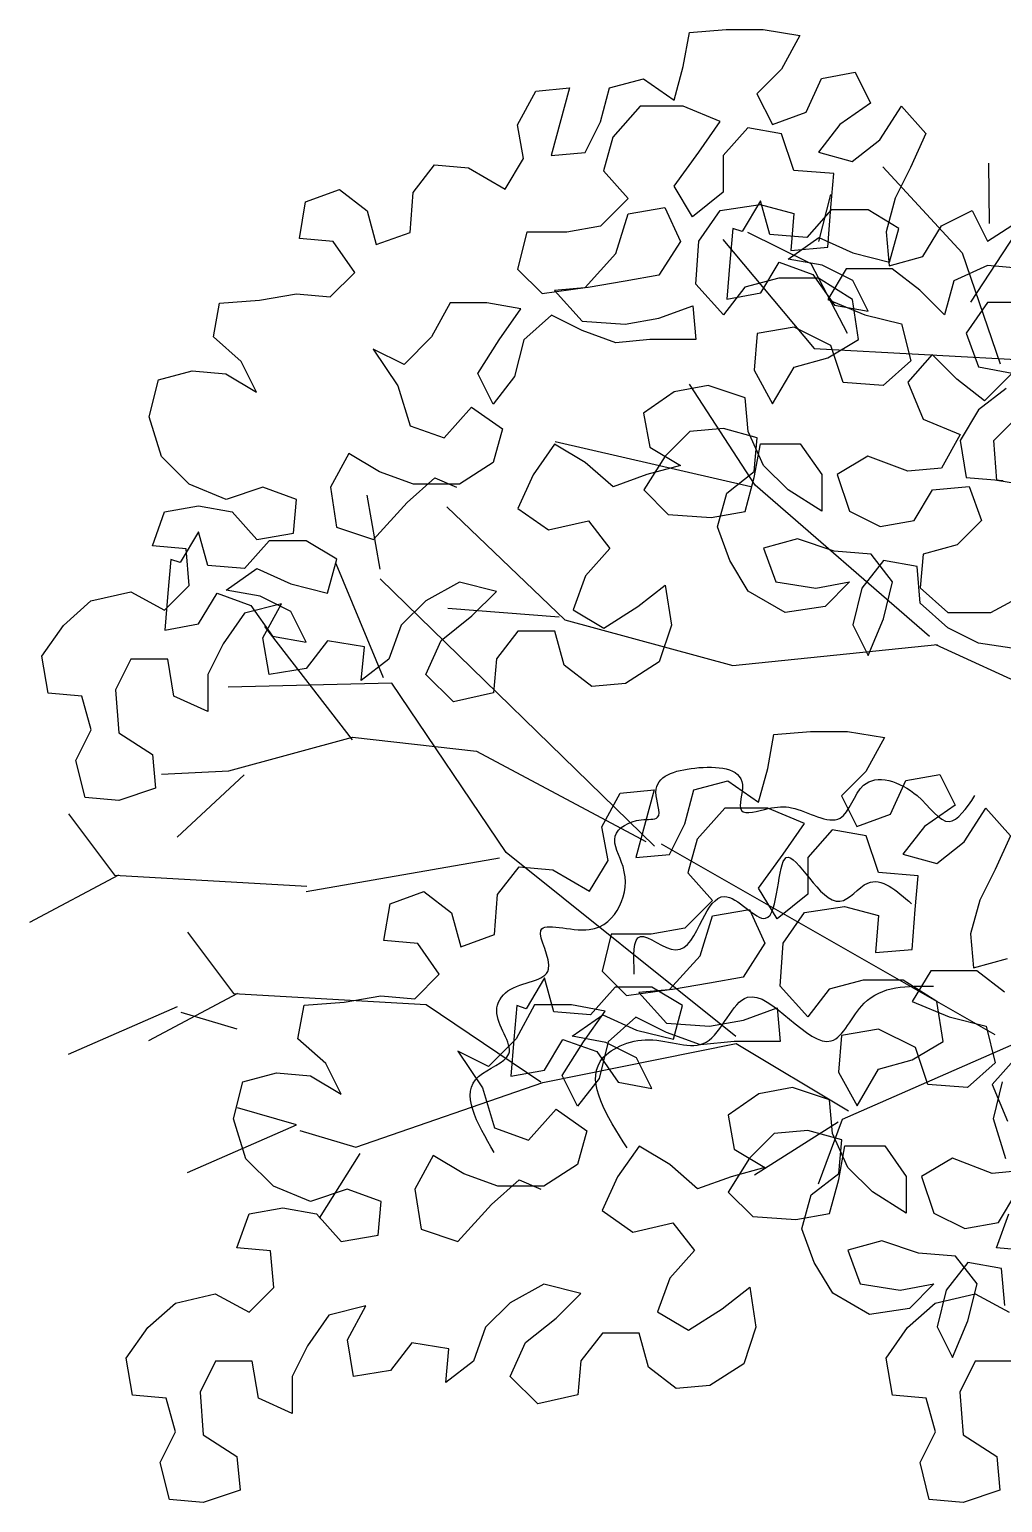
# Model space of a CAD drawing. Header units: metres. Extents: x 37 to 217, y 53 to 242.
# Drawn here: x 127.98 to 130.32, y 223.707 to 227.253 of the extents above; entities that cross this region are included whole.
import ezdxf

# ---------------------------------------------------------------- set-up
doc = ezdxf.new("R2010")
doc.units = ezdxf.units.M
doc.layers.add('DGPRO_Arboles existentes', color=7, linetype='Continuous')

# ---------------------------------------------------------------- blocks, each defined once
blk = doc.blocks.new('Celtis tala VISTA 250 gris')
at = {"color": 252}
for p, q in [((2386.3377, 1078.3795), (2386.3365, 1078.525)), ((2386.3377, 1078.3795), (2386.3365, 1078.525)), ((2386.0819, 1078.5164), (2386.272, 1078.3095)), ((2386.0819, 1078.5164), (2386.272, 1078.3095)), ((2386.2928, 1078.1906), (2386.5086, 1078.5197)), ((2386.2928, 1078.1906), (2386.5086, 1078.5197)), ((2385.9278, 1078.3366), (2385.9567, 1078.4493)), ((2385.9278, 1078.3366), (2385.9567, 1078.4493)), ((2385.7557, 1078.3585), (2385.9084, 1078.2836)), ((2385.7557, 1078.3585), (2385.9084, 1078.2836)), ((2385.6963, 1078.3415), (2385.9166, 1078.0786)), ((2385.6963, 1078.3415), (2385.9166, 1078.0786)), ((2385.9084, 1078.2836), (2385.9957, 1078.1155)), ((2385.9084, 1078.2836), (2385.9957, 1078.1155)), ((2386.272, 1078.3095), (2386.3634, 1078.0423)), ((2386.272, 1078.3095), (2386.3634, 1078.0423)), ((2385.9166, 1078.0786), (2386.4593, 1078.0497)), ((2385.9166, 1078.0786), (2386.4593, 1078.0497)), ((2385.7741, 1077.7503), (2385.6166, 1077.9934)), ((2385.7741, 1077.7503), (2385.6166, 1077.9934)), ((2385.2932, 1077.8554), (2385.7637, 1077.7466)), ((2385.2932, 1077.8554), (2385.7637, 1077.7466)), ((2386.1941, 1077.3857), (2385.7741, 1077.7503)), ((2386.1941, 1077.3857), (2385.7741, 1077.7503)), ((2384.8722, 1077.5479), (2384.841, 1077.7262)), ((2384.8722, 1077.5479), (2384.841, 1077.7262)), ((2385.0331, 1077.6979), (2385.3164, 1077.4256)), ((2385.0331, 1077.6979), (2385.3164, 1077.4256)), ((2384.8808, 1077.2866), (2384.7663, 1077.5603)), ((2384.8808, 1077.2866), (2384.7663, 1077.5603)), ((2384.8724, 1077.5247), (2385.5323, 1076.8815)), ((2384.8724, 1077.5247), (2385.5323, 1076.8815)), ((2385.3031, 1077.4321), (2385.035, 1077.4532)), ((2385.3031, 1077.4321), (2385.035, 1077.4532)), ((2385.3164, 1077.4256), (2385.7207, 1077.3163)), ((2385.3164, 1077.4256), (2385.7207, 1077.3163)), ((2384.8059, 1077.1372), (2384.5954, 1077.4101)), ((2384.8059, 1077.1372), (2384.5954, 1077.4101)), ((2385.7207, 1077.3163), (2386.2132, 1077.3664)), ((2385.7207, 1077.3163), (2386.2132, 1077.3664)), ((2386.6515, 1077.1628), (2386.2091, 1077.3654)), ((2386.6515, 1077.1628), (2386.2091, 1077.3654)), ((2384.9008, 1077.2735), (2384.5072, 1077.2639)), ((2384.9008, 1077.2735), (2384.5072, 1077.2639)), ((2385.1752, 1076.8655), (2384.9008, 1077.2735)), ((2385.1752, 1076.8655), (2384.9008, 1077.2735)), ((2384.5088, 1077.0621), (2384.8059, 1077.1438)), ((2384.5088, 1077.0621), (2384.8059, 1077.1438)), ((2384.8059, 1077.1438), (2385.1038, 1077.1097)), ((2384.8059, 1077.1438), (2385.1038, 1077.1097)), ((2385.1038, 1077.1097), (2385.5116, 1076.8927)), ((2385.1038, 1077.1097), (2385.5116, 1076.8927)), ((2384.3468, 1077.0543), (2384.5088, 1077.0621)), ((2384.3468, 1077.0543), (2384.5088, 1077.0621)), ((2384.5453, 1077.0525), (2384.3844, 1076.9024)), ((2384.5453, 1077.0525), (2384.3844, 1076.9024)), ((2384.1228, 1076.9591), (2384.2331, 1076.8111)), ((2384.1228, 1076.9591), (2384.2331, 1076.8111)), ((2385.7277, 1076.4233), (2385.1752, 1076.8655)), ((2385.7277, 1076.4233), (2385.1752, 1076.8655)), ((2386.3515, 1076.4268), (2385.5491, 1076.886)), ((2386.3515, 1076.4268), (2385.5491, 1076.886)), ((2385.1591, 1076.8522), (2384.6941, 1076.7712)), ((2385.1591, 1076.8522), (2384.6941, 1076.7712)), ((2384.243, 1076.8112), (2384.0289, 1076.6971)), ((2384.243, 1076.8112), (2384.0289, 1076.6971)), ((2384.2331, 1076.8111), (2384.6964, 1076.7849)), ((2384.2331, 1076.8111), (2384.6964, 1076.7849)), ((2384.4093, 1076.6744), (2384.5196, 1076.5264)), ((2384.4093, 1076.6744), (2384.5196, 1076.5264)), ((2384.5295, 1076.5265), (2384.3154, 1076.4123)), ((2384.5295, 1076.5265), (2384.3154, 1076.4123)), ((2384.5196, 1076.5264), (2384.9828, 1076.5002)), ((2384.5196, 1076.5264), (2384.9828, 1076.5002)), ((2384.1227, 1076.3806), (2384.3852, 1076.4954)), ((2384.1227, 1076.3806), (2384.3852, 1076.4954)), ((2384.3927, 1076.4819), (2384.5277, 1076.4414)), ((2384.3927, 1076.4819), (2384.5277, 1076.4414)), ((2384.9828, 1076.5002), (2385.2588, 1076.3138)), ((2384.9828, 1076.5002), (2385.2588, 1076.3138)), ((2385.2641, 1076.312), (2385.7291, 1076.4065)), ((2385.2641, 1076.312), (2385.7291, 1076.4065)), ((2385.7291, 1076.4065), (2385.9991, 1076.2445)), ((2385.7291, 1076.4065), (2385.9991, 1076.2445)), ((2386.3896, 1076.4012), (2385.9839, 1076.2235)), ((2386.3896, 1076.4012), (2385.9839, 1076.2235)), ((2384.8141, 1076.1567), (2385.2641, 1076.312)), ((2384.8141, 1076.1567), (2385.2641, 1076.312)), ((2384.6716, 1076.2107), (2384.5291, 1076.2512)), ((2384.6716, 1076.2107), (2384.5291, 1076.2512)), ((2385.9839, 1076.2235), (2385.9256, 1076.0676)), ((2385.9839, 1076.2235), (2385.9256, 1076.0676)), ((2384.4091, 1076.0959), (2384.6716, 1076.2107)), ((2384.4091, 1076.0959), (2384.6716, 1076.2107)), ((2384.6791, 1076.1972), (2384.8141, 1076.1567)), ((2384.6791, 1076.1972), (2384.8141, 1076.1567)), ((2385.974, 1076.2168), (2385.7732, 1076.0895)), ((2385.974, 1076.2168), (2385.7732, 1076.0895)), ((2384.8235, 1076.1417), (2384.7255, 1075.9855)), ((2384.8235, 1076.1417), (2384.7255, 1075.9855))]:
    blk.add_line(p, q, dxfattribs=at)
for points in [[(2386.4446, 1077.7466), (2386.3559, 1077.7613), (2386.3485, 1077.8573), (2386.4666, 1077.9756)], [(2386.3779, 1077.9829), (2386.3115, 1077.9312), (2386.2672, 1077.8573), (2386.2821, 1077.7686), (2386.3707, 1077.7613)], [(2386.4294, 1078.1899), (2386.3334, 1078.1898), (2386.2817, 1078.1158), (2386.3114, 1078.0346), (2386.3926, 1078.0199), (2386.3262, 1077.9533), (2386.2597, 1078.005), (2386.2005, 1078.0641), (2386.1415, 1077.9975), (2386.1785, 1077.9089), (2386.2672, 1077.872), (2386.2229, 1077.7907), (2386.1417, 1077.7833), (2386.0456, 1077.8201), (2385.9718, 1077.7757), (2386.0014, 1077.6871), (2386.0753, 1077.6502), (2386.1566, 1077.6651), (2386.2008, 1077.739), (2386.2895, 1077.7465), (2386.3191, 1077.6652), (2386.26, 1077.6061), (2386.1788, 1077.5838), (2386.1715, 1077.5026), (2386.238, 1077.4435), (2386.3415, 1077.4436), (2386.4227, 1077.488)], [(2386.408, 1077.355), (2386.312, 1077.3697), (2386.2381, 1077.4066), (2386.1715, 1077.4656), (2386.1641, 1077.5543), (2386.0828, 1077.569), (2386.0311, 1077.5024), (2386.009, 1077.4138), (2386.046, 1077.3399), (2386.0829, 1077.4286), (2386.105, 1077.5173), (2386.0532, 1077.5837), (2385.9646, 1077.591), (2385.8759, 1077.6205), (2385.7946, 1077.5982), (2385.8243, 1077.517), (2385.9203, 1077.5023), (2386.0016, 1077.5172), (2385.9425, 1077.458), (2385.8465, 1077.4432), (2385.7578, 1077.4948), (2385.7134, 1077.5686), (2385.6838, 1077.6499), (2385.7059, 1077.7311), (2385.7723, 1077.7829), (2385.7796, 1077.8642), (2385.6983, 1077.8863), (2385.6171, 1077.8788), (2385.558, 1077.8197), (2385.5064, 1077.7384), (2385.5655, 1077.6793), (2385.669, 1077.672), (2385.7502, 1077.6869), (2385.7723, 1077.7681), (2385.787, 1077.8494), (2385.883, 1077.8495), (2385.9348, 1077.7757), (2385.9349, 1077.687), (2385.8536, 1077.7387), (2385.7944, 1077.7977), (2385.7574, 1077.879), (2385.75, 1077.9602), (2385.6613, 1077.9897), (2385.58, 1077.9748), (2385.5062, 1077.923), (2385.5211, 1077.8418), (2385.595, 1077.7975), (2385.5137, 1077.7753), (2385.4325, 1077.7457), (2385.3659, 1077.8047), (2385.292, 1077.849), (2385.2404, 1077.775), (2385.2035, 1077.6937), (2385.2774, 1077.6421), (2385.3735, 1077.6644), (2385.4252, 1077.5979), (2385.3662, 1077.5314), (2385.3367, 1077.4501), (2385.4106, 1077.4058), (2385.4919, 1077.4576), (2385.5583, 1077.5094), (2385.5732, 1077.4134), (2385.5437, 1077.3247), (2385.4625, 1077.2729), (2385.3812, 1077.2654), (2385.3147, 1077.3171), (2385.2924, 1077.3983), (2385.2038, 1077.3982), (2385.1521, 1077.3317), (2385.1448, 1077.2504), (2385.0488, 1077.2282), (2384.9822, 1077.2946), (2385.0191, 1077.3759), (2385.0929, 1077.4351), (2385.152, 1077.4942), (2385.0633, 1077.5163), (2384.9821, 1077.4719), (2384.923, 1077.4128), (2384.8936, 1077.3315), (2384.8271, 1077.2797), (2384.8344, 1077.361), (2384.7458, 1077.3757), (2384.6941, 1077.3091), (2384.6055, 1077.2943), (2384.5906, 1077.3829), (2384.6349, 1077.4642), (2384.5462, 1077.442), (2384.4946, 1077.368), (2384.4577, 1077.2941), (2384.4578, 1077.2055), (2384.3765, 1077.2423), (2384.3616, 1077.331), (2384.273, 1077.3309), (2384.2361, 1077.257), (2384.2436, 1077.1536), (2384.3249, 1077.1019), (2384.3324, 1077.0207), (2384.2437, 1076.991), (2384.1625, 1076.9983), (2384.1402, 1077.087), (2384.1771, 1077.1609), (2384.1549, 1077.2421), (2384.0736, 1077.2494), (2384.0587, 1077.3381), (2384.1104, 1077.412), (2384.1768, 1077.4712), (2384.2728, 1077.4934), (2384.3541, 1077.4492), (2384.4132, 1077.5083), (2384.4057, 1077.597), (2384.3245, 1077.6043), (2384.3539, 1077.6856), (2384.4352, 1077.7004), (2384.5165, 1077.6857), (2384.5756, 1077.6193), (2384.6643, 1077.6342), (2384.6716, 1077.7154), (2384.5903, 1077.7449), (2384.5017, 1077.7153), (2384.413, 1077.7521), (2384.3464, 1077.8186), (2384.3168, 1077.9146), (2384.3389, 1078.0032), (2384.4201, 1078.0255), (2384.5014, 1078.0182), (2384.5753, 1077.9739), (2384.5383, 1078.0478), (2384.4717, 1078.1068), (2384.4864, 1078.1881), (2384.5825, 1078.1955), (2384.6711, 1078.2104), (2384.7524, 1078.2031), (2384.8114, 1078.2622), (2384.7597, 1078.3361), (2384.6784, 1078.3434), (2384.6931, 1078.4321), (2384.7743, 1078.4617), (2384.8409, 1078.41), (2384.8631, 1078.3288), (2384.9443, 1078.3584), (2384.9516, 1078.4545), (2385.0033, 1078.521), (2385.0846, 1078.5137), (2385.1733, 1078.4621), (2385.2175, 1078.536), (2385.2027, 1078.6172), (2385.2469, 1078.6985), (2385.3282, 1078.706), (2385.284, 1078.5434), (2385.3653, 1078.5509), (2385.4021, 1078.6248), (2385.4242, 1078.7061), (2385.5055, 1078.7283), (2385.5794, 1078.6767), (2385.6015, 1078.758), (2385.6162, 1078.8392), (2385.7048, 1078.8467), (2385.7935, 1078.8468), (2385.8821, 1078.8321), (2385.8379, 1078.7508), (2385.7788, 1078.6916), (2385.8159, 1078.6178), (2385.8971, 1078.6474), (2385.934, 1078.7287), (2386.0152, 1078.7436), (2386.0522, 1078.6697), (2385.9784, 1078.6179), (2385.9267, 1078.5514), (2386.008, 1078.5293), (2386.0745, 1078.5811), (2386.1261, 1078.6624), (2386.1853, 1078.596), (2386.1484, 1078.5147), (2386.1115, 1078.4407), (2386.0894, 1078.3595), (2386.0969, 1078.2782), (2386.1781, 1078.3004), (2386.2224, 1078.3744), (2386.2963, 1078.4114), (2386.3333, 1078.3375), (2386.4145, 1078.3893)], [(2386.4146, 1078.2711), (2386.3333, 1078.2784), (2386.2521, 1078.2414), (2386.23, 1078.1601), (2386.1708, 1078.2192), (2386.1043, 1078.2708), (2385.9935, 1078.2707), (2385.9492, 1078.1968), (2386.0379, 1078.1599), (2386.1266, 1078.1379), (2386.1488, 1078.0492), (2386.0824, 1077.9901), (2385.9863, 1077.9974), (2385.9567, 1078.086), (2385.868, 1078.1302), (2385.7794, 1078.1154), (2385.7721, 1078.0267), (2385.8165, 1077.9455), (2385.8681, 1078.0342), (2385.9493, 1078.0564), (2386.0232, 1078.1008), (2386.0083, 1078.1969), (2385.927, 1078.2485), (2385.831, 1078.2484), (2385.7497, 1078.2262), (2385.6981, 1078.1596), (2385.6315, 1078.2334), (2385.6388, 1078.3369), (2385.6905, 1078.4108), (2385.7865, 1078.4257), (2385.8678, 1078.4036), (2385.8605, 1078.3149), (2385.9491, 1078.3224), (2385.9564, 1078.4184), (2385.9637, 1078.4997), (2385.8677, 1078.507), (2385.838, 1078.5956), (2385.7568, 1078.6103), (2385.6977, 1078.5438), (2385.6978, 1078.4551), (2385.624, 1078.396), (2385.5796, 1078.4698), (2385.6386, 1078.5511), (2385.6903, 1078.6251), (2385.6016, 1078.6619), (2385.4981, 1078.6618), (2385.4317, 1078.5879), (2385.4096, 1078.5066), (2385.4688, 1078.4402), (2385.4024, 1078.3736), (2385.3211, 1078.3588), (2385.2251, 1078.3587), (2385.203, 1078.27), (2385.2621, 1078.2109), (2385.3656, 1078.2258), (2385.4394, 1078.3072), (2385.4688, 1078.4032), (2385.5575, 1078.4181), (2385.5945, 1078.3368), (2385.5428, 1078.2555), (2385.4616, 1078.2407), (2385.3729, 1078.2258), (2385.2917, 1078.2184), (2385.3582, 1078.1445), (2385.4617, 1078.1373), (2385.5429, 1078.1521), (2385.6242, 1078.1817), (2385.6316, 1078.1005), (2385.5208, 1078.1004), (2385.4396, 1078.0929), (2385.3583, 1078.1224), (2385.2844, 1078.1593), (2385.2179, 1078.1001), (2385.1958, 1078.0114), (2385.1442, 1077.9449), (2385.1072, 1078.0187), (2385.1588, 1078.1), (2385.2105, 1078.174), (2385.1292, 1078.1887), (2385.0405, 1078.1886), (2384.9963, 1078.1073), (2384.9298, 1078.0407), (2384.8559, 1078.0776), (2384.9151, 1077.989), (2384.9448, 1077.893), (2385.0261, 1077.8635), (2385.0925, 1077.9374), (2385.1664, 1077.8858), (2385.1443, 1077.8045), (2385.0631, 1077.7527), (2384.9523, 1077.7526), (2384.871, 1077.7821), (2384.7971, 1077.8264), (2384.7528, 1077.7451), (2384.7677, 1077.649), (2384.8564, 1077.6196), (2384.9375, 1077.7083), (2385.004, 1077.7674), (2385.0557, 1077.7453)], [(2385.7211, 1078.3678), (2385.7138, 1078.2865), (2385.7064, 1078.1978), (2385.7877, 1078.2127), (2385.832, 1078.2866), (2385.9132, 1078.2571), (2385.965, 1078.1833), (2386.0463, 1078.1686), (2386.0093, 1078.2424), (2385.9354, 1078.2793), (2385.8541, 1078.294), (2385.9279, 1078.3458), (2386.0092, 1078.3089), (2386.0979, 1078.2868), (2386.12, 1078.3681), (2386.0461, 1078.4124), (2385.9574, 1078.4123), (2385.8984, 1078.3458), (2385.8097, 1078.3531), (2385.7875, 1078.4343), (2385.7432, 1078.3604), (2385.7211, 1078.3678)], [(2385.7211, 1078.3678), (2385.7138, 1078.2865), (2385.7064, 1078.1978), (2385.7877, 1078.2127), (2385.832, 1078.2866), (2385.9132, 1078.2571), (2385.965, 1078.1833), (2386.0463, 1078.1686), (2386.0093, 1078.2424), (2385.9354, 1078.2793), (2385.8541, 1078.294), (2385.9279, 1078.3458), (2386.0092, 1078.3089), (2386.0979, 1078.2868), (2386.12, 1078.3681), (2386.0461, 1078.4124), (2385.9574, 1078.4123), (2385.8984, 1078.3458), (2385.8097, 1078.3531), (2385.7875, 1078.4343), (2385.7432, 1078.3604), (2385.7211, 1078.3678)], [(2384.3692, 1077.5711), (2384.3618, 1077.4898), (2384.3545, 1077.4012), (2384.4358, 1077.416), (2384.48, 1077.4899), (2384.5613, 1077.4605), (2384.6131, 1077.3866), (2384.6944, 1077.3719), (2384.6574, 1077.4458), (2384.5835, 1077.4826), (2384.5022, 1077.4973), (2384.576, 1077.5491), (2384.6573, 1077.5123), (2384.746, 1077.4902), (2384.7681, 1077.5715), (2384.6942, 1077.6157), (2384.6055, 1077.6156), (2384.5465, 1077.5491), (2384.4578, 1077.5564), (2384.4356, 1077.6377), (2384.3913, 1077.5637), (2384.3692, 1077.5711)], [(2384.3692, 1077.5711), (2384.3618, 1077.4898), (2384.3545, 1077.4012), (2384.4358, 1077.416), (2384.48, 1077.4899), (2384.5613, 1077.4605), (2384.6131, 1077.3866), (2384.6944, 1077.3719), (2384.6574, 1077.4458), (2384.5835, 1077.4826), (2384.5022, 1077.4973), (2384.576, 1077.5491), (2384.6573, 1077.5123), (2384.746, 1077.4902), (2384.7681, 1077.5715), (2384.6942, 1077.6157), (2384.6055, 1077.6156), (2384.5465, 1077.5491), (2384.4578, 1077.5564), (2384.4356, 1077.6377), (2384.3913, 1077.5637), (2384.3692, 1077.5711)], [(2386.4036, 1076.3745), (2386.3446, 1076.3079), (2386.3816, 1076.2193)], [(2386.426, 1076.1011), (2386.3448, 1076.0937), (2386.2487, 1076.1305), (2386.1749, 1076.0861), (2386.2045, 1075.9975), (2386.2784, 1075.9606), (2386.3597, 1075.9755), (2386.4039, 1076.0494)], [(2386.3746, 1075.776), (2386.3671, 1075.8647), (2386.2859, 1075.8794), (2386.2342, 1075.8128), (2386.2121, 1075.7242), (2386.2491, 1075.6503), (2386.286, 1075.739), (2386.3081, 1075.8277), (2386.2563, 1075.8941), (2386.1676, 1075.9014), (2386.079, 1075.9309), (2385.9977, 1075.9087), (2386.0273, 1075.8274), (2386.1234, 1075.8127), (2386.2046, 1075.8276), (2386.1456, 1075.7684), (2386.0496, 1075.7536), (2385.9609, 1075.8052), (2385.9165, 1075.879), (2385.8868, 1075.9603), (2385.9089, 1076.0416), (2385.9754, 1076.0933), (2385.9827, 1076.1746), (2385.9014, 1076.1967), (2385.8201, 1076.1892), (2385.7611, 1076.1301), (2385.7095, 1076.0488), (2385.7686, 1075.9897), (2385.8721, 1075.9824), (2385.9533, 1075.9973), (2385.9754, 1076.0786), (2385.9901, 1076.1598), (2386.0861, 1076.1599), (2386.1379, 1076.0861), (2386.138, 1075.9975), (2386.0567, 1076.0491), (2385.9975, 1076.1081), (2385.9605, 1076.1894), (2385.9531, 1076.2706), (2385.8644, 1076.3001), (2385.7831, 1076.2853), (2385.7093, 1076.2335), (2385.7241, 1076.1522), (2385.7981, 1076.108), (2385.7168, 1076.0857), (2385.6356, 1076.0561), (2385.569, 1076.1151), (2385.4951, 1076.1594), (2385.4435, 1076.0855), (2385.4066, 1076.0042), (2385.4805, 1075.9525), (2385.5765, 1075.9748), (2385.6283, 1075.9083), (2385.5693, 1075.8418), (2385.5398, 1075.7605), (2385.6137, 1075.7162), (2385.6949, 1075.768), (2385.7614, 1075.8198), (2385.7762, 1075.7238), (2385.7468, 1075.6351), (2385.6656, 1075.5833), (2385.5843, 1075.5758), (2385.5178, 1075.6275), (2385.4955, 1075.7087), (2385.4069, 1075.7087), (2385.3552, 1075.6421), (2385.3479, 1075.5609), (2385.2519, 1075.5386), (2385.1853, 1075.605), (2385.2222, 1075.6863), (2385.296, 1075.7455), (2385.3551, 1075.8047), (2385.2664, 1075.8267), (2385.1852, 1075.7823), (2385.1261, 1075.7232), (2385.0966, 1075.6419), (2385.0302, 1075.5901), (2385.0375, 1075.6714), (2384.9488, 1075.6861), (2384.8972, 1075.6195), (2384.8086, 1075.6047), (2384.7937, 1075.6933), (2384.838, 1075.7746), (2384.7493, 1075.7524), (2384.6977, 1075.6785), (2384.6608, 1075.6045), (2384.6609, 1075.5159), (2384.5796, 1075.5528), (2384.5647, 1075.6414), (2384.4761, 1075.6413), (2384.4392, 1075.5674), (2384.4467, 1075.464), (2384.528, 1075.4123), (2384.5355, 1075.3311), (2384.4468, 1075.3015), (2384.3656, 1075.3088), (2384.3433, 1075.3974), (2384.3802, 1075.4713), (2384.3579, 1075.5526), (2384.2767, 1075.5599), (2384.2618, 1075.6485), (2384.3135, 1075.7224), (2384.3799, 1075.7816), (2384.4759, 1075.8038), (2384.5572, 1075.7596), (2384.6163, 1075.8188), (2384.6088, 1075.9074), (2384.5275, 1075.9147), (2384.557, 1075.996), (2384.6383, 1076.0109), (2384.7195, 1075.9962), (2384.7787, 1075.9297), (2384.8673, 1075.9446), (2384.8747, 1076.0258), (2384.7934, 1076.0553), (2384.7047, 1076.0257), (2384.6161, 1076.0626), (2384.5495, 1076.129), (2384.5199, 1076.225), (2384.5419, 1076.3137), (2384.6232, 1076.3359), (2384.7045, 1076.3286), (2384.7784, 1076.2843), (2384.7414, 1076.3582), (2384.6748, 1076.4172), (2384.6895, 1076.4985), (2384.7856, 1076.506), (2384.8742, 1076.5208), (2384.9555, 1076.5135), (2385.0145, 1076.5727), (2384.9627, 1076.6465), (2384.8815, 1076.6538), (2384.8962, 1076.7425), (2384.9774, 1076.7721), (2385.0439, 1076.7205), (2385.0662, 1076.6392), (2385.1474, 1076.6688), (2385.1547, 1076.7649), (2385.2064, 1076.8314), (2385.2876, 1076.8241), (2385.3763, 1076.7725), (2385.4206, 1076.8464), (2385.4058, 1076.9276), (2385.45, 1077.009), (2385.5313, 1077.0164), (2385.4871, 1076.8538), (2385.5683, 1076.8613), (2385.6052, 1076.9352), (2385.6273, 1077.0165), (2385.7086, 1077.0387), (2385.7825, 1076.9871), (2385.8046, 1077.0684), (2385.8193, 1077.1497), (2385.9079, 1077.1571), (2385.9966, 1077.1572), (2386.0852, 1077.1425), (2386.041, 1077.0612), (2385.9819, 1077.002), (2386.0189, 1076.9282), (2386.1002, 1076.9578), (2386.137, 1077.0391), (2386.2183, 1077.054), (2386.2553, 1076.9801), (2386.1815, 1076.9284), (2386.1298, 1076.8618), (2386.2111, 1076.8397), (2386.2775, 1076.8915), (2386.3292, 1076.9728), (2386.3883, 1076.9064), (2386.3515, 1076.8251), (2386.3146, 1076.7512), (2386.2925, 1076.6699), (2386.3, 1076.5886), (2386.3812, 1076.6109)], [(2386.3739, 1076.5296), (2386.3074, 1076.5812), (2386.1966, 1076.5811), (2386.1523, 1076.5072), (2386.241, 1076.4704), (2386.3297, 1076.4483), (2386.3519, 1076.3597), (2386.2855, 1076.3005), (2386.1894, 1076.3078), (2386.1598, 1076.3964), (2386.0711, 1076.4407), (2385.9825, 1076.4258), (2385.9752, 1076.3371), (2386.0196, 1076.2559), (2386.0712, 1076.3446), (2386.1524, 1076.3669), (2386.2263, 1076.4113), (2386.2114, 1076.5073), (2386.1301, 1076.5589), (2386.0341, 1076.5588), (2385.9528, 1076.5366), (2385.9012, 1076.4701), (2385.8346, 1076.5439), (2385.8419, 1076.6473), (2385.8935, 1076.7212), (2385.9896, 1076.7361), (2386.0709, 1076.714), (2386.0635, 1076.6253), (2386.1522, 1076.6328), (2386.1595, 1076.7289), (2386.1668, 1076.8101), (2386.0708, 1076.8174), (2386.0411, 1076.9061), (2385.9598, 1076.9208), (2385.9008, 1076.8542), (2385.9009, 1076.7656), (2385.8271, 1076.7064), (2385.7827, 1076.7802), (2385.8417, 1076.8616), (2385.8933, 1076.9355), (2385.8047, 1076.9723), (2385.7012, 1076.9722), (2385.6348, 1076.8983), (2385.6127, 1076.817), (2385.6719, 1076.7506), (2385.6054, 1076.684), (2385.5242, 1076.6692), (2385.4282, 1076.6691), (2385.4061, 1076.5804), (2385.4652, 1076.5214), (2385.5686, 1076.5362), (2385.6424, 1076.6176), (2385.6719, 1076.7136), (2385.7606, 1076.7285), (2385.7976, 1076.6473), (2385.7459, 1076.566), (2385.6647, 1076.5511), (2385.576, 1076.5362), (2385.4948, 1076.5288), (2385.5613, 1076.455), (2385.6648, 1076.4477), (2385.746, 1076.4625), (2385.8273, 1076.4922), (2385.8347, 1076.4109), (2385.7239, 1076.4108), (2385.6426, 1076.4033), (2385.5614, 1076.4328), (2385.4874, 1076.4697), (2385.421, 1076.4105), (2385.3989, 1076.3218), (2385.3473, 1076.2553), (2385.3103, 1076.3291), (2385.3619, 1076.4105), (2385.4135, 1076.4844), (2385.3323, 1076.4991), (2385.2436, 1076.499), (2385.1994, 1076.4177), (2385.1329, 1076.3511), (2385.059, 1076.388), (2385.1182, 1076.2994), (2385.1478, 1076.2034), (2385.2291, 1076.1739), (2385.2956, 1076.2479), (2385.3695, 1076.1962), (2385.3474, 1076.1149), (2385.2662, 1076.0631), (2385.1554, 1076.063), (2385.0741, 1076.0925), (2385.0002, 1076.1368), (2384.9559, 1076.0555), (2384.9708, 1075.9594), (2385.0594, 1075.93), (2385.1406, 1076.0187), (2385.2071, 1076.0779), (2385.2588, 1076.0558)], [(2386.3925, 1075.6414), (2386.3038, 1075.6413), (2386.267, 1075.5674), (2386.2745, 1075.464), (2386.3558, 1075.4123), (2386.3632, 1075.3311), (2386.2746, 1075.3015), (2386.1933, 1075.3088), (2386.1711, 1075.3974), (2386.208, 1075.4713), (2386.1857, 1075.5526), (2386.1044, 1075.5599), (2386.0896, 1075.6485), (2386.1412, 1075.7224), (2386.2077, 1075.7816), (2386.3037, 1075.8038), (2386.385, 1075.7596)], [(2386.4366, 1075.9074), (2386.3553, 1075.9147), (2386.3848, 1075.996)], [(2386.3773, 1076.129), (2386.3476, 1076.225), (2386.3697, 1076.3137)], [(2385.2011, 1076.4973), (2385.1938, 1076.4161), (2385.1865, 1076.3274), (2385.2677, 1076.3423), (2385.312, 1076.4162), (2385.3933, 1076.3867), (2385.4451, 1076.3129), (2385.5263, 1076.2982), (2385.4893, 1076.372), (2385.4154, 1076.4089), (2385.3341, 1076.4236), (2385.408, 1076.4754), (2385.4893, 1076.4385), (2385.5779, 1076.4164), (2385.6, 1076.4977), (2385.5261, 1076.542), (2385.4375, 1076.5419), (2385.3784, 1076.4753), (2385.2898, 1076.4827), (2385.2675, 1076.5639), (2385.2233, 1076.49), (2385.2011, 1076.4973)], [(2385.2011, 1076.4973), (2385.1938, 1076.4161), (2385.1865, 1076.3274), (2385.2677, 1076.3423), (2385.312, 1076.4162), (2385.3933, 1076.3867), (2385.4451, 1076.3129), (2385.5263, 1076.2982), (2385.4893, 1076.372), (2385.4154, 1076.4089), (2385.3341, 1076.4236), (2385.408, 1076.4754), (2385.4893, 1076.4385), (2385.5779, 1076.4164), (2385.6, 1076.4977), (2385.5261, 1076.542), (2385.4375, 1076.5419), (2385.3784, 1076.4753), (2385.2898, 1076.4827), (2385.2675, 1076.5639), (2385.2233, 1076.49), (2385.2011, 1076.4973)]]:
    blk.add_lwpolyline(points, dxfattribs=at)
for points in [[(2385.1466, 1076.144), (2385.1091, 1076.327), (2385.182, 1076.381), (2385.1528, 1076.485), (2385.1799, 1076.5328), (2385.2777, 1076.5848), (2385.2589, 1076.6783), (2385.3754, 1076.6804), (2385.4482, 1076.7366), (2385.4566, 1076.8322), (2385.4378, 1076.905), (2385.5002, 1076.9445), (2385.5398, 1076.9507), (2385.5356, 1077.011), (2385.6292, 1077.0692), (2385.7436, 1077.0297), (2385.7416, 1076.9673), (2385.806, 1076.9715), (2385.8622, 1076.9736), (2385.9787, 1076.9486), (2386.0349, 1077.0276), (2386.1638, 1077.0027), (2386.2408, 1076.9403), (2386.3032, 1077.0027)], [(2385.4838, 1076.5731), (2385.4984, 1076.6637), (2385.5832, 1076.6315), (2385.6476, 1076.7046), (2385.7002, 1076.7601), (2385.7996, 1076.7075), (2385.8494, 1076.8536), (2385.978, 1076.7484), (2386.0453, 1076.7923), (2386.1506, 1076.7426)], [(2385.4838, 1076.5731), (2385.4984, 1076.6637), (2385.5832, 1076.6315), (2385.6476, 1076.7046), (2385.7002, 1076.7601), (2385.7996, 1076.7075), (2385.8494, 1076.8536), (2385.978, 1076.7484), (2386.0453, 1076.7923), (2386.1506, 1076.7426)], [(2385.4663, 1076.1551), (2385.4019, 1076.3626), (2385.5189, 1076.4152), (2385.6564, 1076.4094), (2385.7558, 1076.5175), (2385.9576, 1076.4123), (2386.0365, 1076.5029), (2386.2032, 1076.5438)], [(2385.4663, 1076.1551), (2385.4019, 1076.3626), (2385.5189, 1076.4152), (2385.6564, 1076.4094), (2385.7558, 1076.5175), (2385.9576, 1076.4123), (2386.0365, 1076.5029), (2386.2032, 1076.5438)]]:
    blk.add_spline(points, degree=3, dxfattribs=at)

msp = doc.modelspace()

# ---------------------------------------------------------------- block references
at = {"layer": 'DGPRO_Arboles existentes'}
msp.add_blockref('Celtis tala VISTA 250 gris', (-2256.0494, -851.5942), dxfattribs=at)

doc.saveas('drawing.dxf')
